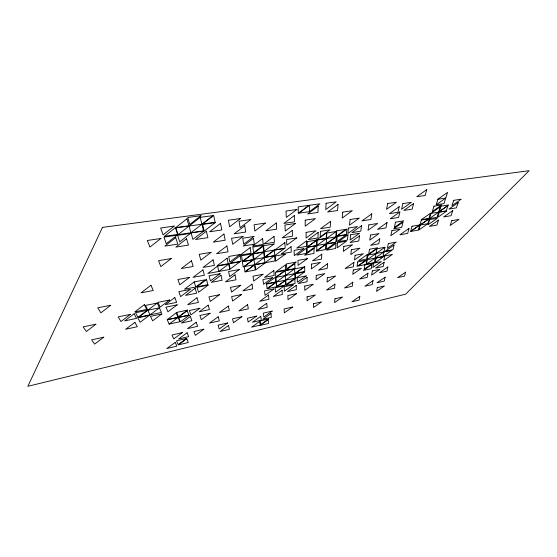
<?xml version="1.0" encoding="UTF-8"?>
<svg xmlns="http://www.w3.org/2000/svg" width="557" height="557" viewBox="0 0 557 557"><rect width="100%" height="100%" fill="white"/><g stroke="black" fill="none" stroke-linecap="round" stroke-linejoin="round"><path stroke-width="0.84" d="M309.386 211.674L309.469 205.268L319.941 203.827L309.386 211.674L298.865 213.185L309.469 205.268M335.808 236.913L317.058 240.137L316.71 250.713L335.808 236.913L336.24 231.461L326.827 233.035L326.221 243.848L316.884 245.498L336.24 231.461M376.929 248.791L374.353 262.549L366.499 264.15L368.017 255.057L376.929 248.791L384.915 247.266L383 256.505L367.251 259.659L384.915 247.266M430.979 213.387L446.227 210.88L447.988 205.596L420.257 225.021L418.85 230.006L427.901 223.684L430.979 213.387L440.35 206.807L437.022 217.307L429.419 218.602M436.208 204.788L437.899 199.246L447.57 192.409L443.971 203.57L436.208 204.788L445.746 198.062L437.899 199.246M201.913 224.227L175.908 227.904L178.024 234.671L200.214 217.327L213.018 215.594L190.933 232.763L189.053 226.045M157.29 303.043L138.394 317.302L161.426 312.477L157.29 303.043L145.509 305.417L150.021 314.865L159.386 307.826L147.8 310.207M194.177 281.919L184.478 289.208L195.751 287.015L205.415 279.788L194.177 281.919L195.751 287.015M217.613 266.079L207.726 273.501L229.783 269.428L228.704 264.088L217.613 266.079L218.859 271.447L228.704 264.088M244.203 266.615L263.795 252.105L264.916 262.8L274.58 255.691L274.984 260.941L244.203 266.615L245.038 271.788L264.366 257.529M169.133 324.104L187.222 310.729L188.795 315.137L167.281 319.802L169.133 324.104L179.827 321.744L178.136 317.448M274.364 250.197L264.561 257.431L274.775 255.6L284.536 248.422L274.364 250.197L274.775 255.6M276.021 277.351L285.233 270.681L303.913 267.033L276.738 286.577L276.021 277.351L294.778 273.605M294.897 278.249L276.39 282.023L294.653 268.843L294.897 278.249L285.95 284.662L285.233 270.681M366.499 264.15L383.947 251.938M383 256.505L391.724 250.42L368.017 255.057M253.957 259.395L274.58 255.691M263.795 252.105L253.233 253.95L254.653 264.693M420.257 225.021L427.901 223.684M178.024 234.671L203.563 230.904L200.214 217.327M304.721 266.706L304.714 271.454L295.586 273.278L304.721 266.706M304.763 286.061L304.756 290.329L313.382 284.223L304.763 286.061M305.215 220.147L305.201 226.156L315.429 218.609L305.215 220.147M306.113 232.366L306.085 238.02L316.007 230.758L306.113 232.366M306.434 240.965L306.399 246.382L296.679 248.095L306.434 240.965M306.489 248.185L306.461 253.407L296.916 255.155L306.489 248.185M307.213 247.329L307.172 252.565L316.717 245.644L307.213 247.329M307.241 241.641L307.199 247.03L316.884 239.983L307.241 241.641M307.102 277.247L307.067 281.717L298.246 283.562L307.102 277.247M307.095 296.832L307.06 300.836L315.401 294.973L307.095 296.832M311.467 264.115L311.37 268.885L320.47 262.375L311.467 264.115M314.085 248.304L313.953 253.463L304.582 255.19L314.085 248.304M313.605 303.704L313.494 307.506L321.605 301.852L313.605 303.704M316.836 240.192L316.661 245.546L307.158 247.231L316.836 240.192M318.151 206.139L317.95 212.447L307.645 213.944L318.151 206.139M316.244 275.388L316.098 279.837L324.877 273.612L316.244 275.388M318.158 232.387L317.97 237.95L308.3 239.594L318.158 232.387M320.442 231.371L320.212 236.948L330.036 229.797L320.442 231.371M321.779 254.152L321.549 259.109L312.491 260.836L321.779 254.152M326.082 203.242L325.761 209.571L336.219 201.836L326.082 203.242M325.775 244.391L325.49 249.571L316.279 251.249L325.775 244.391M326.506 232.819L326.2 238.305L316.724 239.928L326.506 232.819M326.59 244.091L326.298 249.271L335.753 242.462L326.59 244.091M327.502 263.767L327.21 268.432L318.5 270.187L327.502 263.767M330.586 221.38L330.217 227.152L320.56 228.711L330.586 221.38M327.328 277.755L327.043 282.072L335.662 276L327.328 277.755M338.043 204.335L337.556 210.532L327.655 211.987L338.043 204.335M336.289 236.774L335.864 242.079L326.701 243.701L336.289 236.774M336.79 230.814L336.344 236.279L346.036 229.275L336.79 230.814M335.989 243.388L335.572 248.526L326.562 250.177L335.989 243.388M337.201 236.398L336.762 241.71L346.315 234.831L337.201 236.398M337.577 242.727L337.145 247.865L346.531 241.132L337.577 242.727M334.924 284.119L334.569 288.241L326.499 290.023L334.924 284.119M334.931 298.796L334.59 302.569L342.618 297.013L334.931 298.796M342.743 212.133L342.2 218.072L352.303 210.706L342.743 212.133M343.85 246.361L343.342 251.36L352.581 244.767L343.85 246.361M346.907 229.066L346.336 234.504L337.215 236.071L346.907 229.066M348.452 228.057L347.867 233.508L357.517 226.56L348.452 228.057M347.965 234.796L347.387 240.067L338.426 241.654L347.965 234.796M350.102 219.521L349.483 225.195L359.335 218.066L350.102 219.521M350.722 234.775L350.109 240.025L359.578 233.244L350.722 234.775M351.397 249.745L350.799 254.598L359.892 248.15L351.397 249.745M353.925 262.319L353.319 266.838L345.131 268.516L353.925 262.319M355.108 255.308L354.482 259.994L363.394 253.707L355.108 255.308M353.333 269.992L352.755 274.329L361.319 268.335L353.333 269.992M352.825 282.211L352.268 286.256L344.525 287.983L352.825 282.211M359.516 235.82L358.799 240.979L350.109 242.546L359.516 235.82M361.528 225.724L360.776 231.141L351.892 232.659L361.528 225.724M357.678 261.929L357.03 266.434L365.754 260.314L357.678 261.929M368.866 224.889L368.024 230.271L377.569 223.448L368.866 224.889M371.798 213.818L370.892 219.486L361.959 220.92L371.798 213.818M359.787 296.373L359.188 300.049L351.913 301.783L359.787 296.373M364.905 264.847L364.187 269.226L372.772 263.231L364.905 264.847M367.39 254.458L366.624 259.082L358.527 260.697L367.39 254.458M370.565 235.054L369.723 240.151L378.997 233.564L370.565 235.054M366.812 259.952L366.067 264.436L358.088 266.072L366.812 259.952M369.5 249.292L368.699 254.034L377.625 247.747L369.5 249.292M367.947 273.215L367.223 277.372L359.571 279.043L367.947 273.215M371.951 264.429L371.164 268.773L363.394 270.403L371.951 264.429M373.656 263.162L372.842 267.52L381.385 261.574L373.656 263.162M372.354 270.918L371.575 275.102L379.93 269.31L372.354 270.918M376.086 258.065L375.237 262.535L383.884 256.505L376.086 258.065M379.763 238.869L378.823 243.799L370.628 245.331L379.763 238.869M387.672 203.514L386.551 209.341L396.459 202.226L387.672 203.514M373.044 280.603L372.278 284.55L364.905 286.221L373.044 280.603M387.011 222.598L385.945 227.904L377.528 229.345L387.011 222.598M377.333 287.628L376.546 291.388L384.434 285.992L377.333 287.628M384.783 255.935L383.836 260.398L392.448 254.403L384.783 255.935M384.121 262.201L383.202 266.511L375.62 268.105L384.121 262.201M388.354 243.576L387.338 248.318L396.229 242.093L388.354 243.576M391.912 230.654L390.826 235.708L400.01 229.233L391.912 230.654M395.505 222.208L394.349 227.465L403.714 220.837L395.505 222.208M399.195 206.661L397.949 212.308L389.427 213.651L399.195 206.661M385.124 277.191L384.239 281.139L377.019 282.761L385.124 277.191M399.835 211.952L398.596 217.446L390.206 218.817L399.835 211.952M387.86 266.97L386.92 271.141L379.526 272.735L387.86 266.97M402.878 203.604L401.576 209.307L411.344 202.337L402.878 203.604M394.029 245.038L392.964 249.71L385.193 251.221L394.029 245.038M402.934 222.215L401.694 227.409L393.597 228.816L402.934 222.215M413.566 203.535L412.145 209.154L403.846 210.455L413.566 203.535M408.991 228.398L407.71 233.383L399.87 234.803L408.991 228.398M412.006 226.267L410.69 231.28L419.79 224.903L412.006 226.267M426.773 189.575L425.158 195.479L416.824 196.684L426.773 189.575M405.607 272.206L404.514 276.133L397.587 277.685L405.607 272.206M419.797 225.091L418.398 230.076L410.704 231.461L419.797 225.091M421.329 220.05L419.894 225.16L429.057 218.734L421.329 220.05M430.526 213.213L428.967 218.435L421.231 219.743L430.526 213.213M429.691 219.59L428.173 224.652L437.266 218.302L429.691 219.59M433.938 206.187L432.316 211.569L441.715 204.969L433.938 206.187M440.977 206.132L439.285 211.458L448.615 204.92L440.977 206.132M439.327 212.21L437.684 217.39L446.874 210.971L439.327 212.21M438.491 220.106L436.89 225.084L429.454 226.407L438.491 220.106M453.767 200.332L451.929 205.714L461.28 199.169L453.767 200.332M452.785 210.581L451.003 215.698L443.644 216.952L452.785 210.581M458.237 202.581L456.364 207.865L448.942 209.077L458.237 202.581M451.859 220.642L450.14 225.494L458.982 219.388L451.859 220.642M102.495 227.367L27.85 386.307L405.677 294.152L529.15 170.693L102.495 227.367M174.195 226.086L163.062 234.852L160.653 227.98L174.195 226.086M160.889 238.466L149.951 247.071L147.347 240.478L160.889 238.466M175.476 227.632L164.385 236.349L177.599 234.406L175.476 227.632M186.936 218.817L175.727 227.632L188.879 225.773L186.936 218.817M200.924 215.726L189.735 224.471L187.8 217.488L200.924 215.726M177.147 235.186L166.244 243.708L163.946 237.136L177.147 235.186M175.72 237.63L164.865 246.11L177.794 244.105L175.72 237.63M190.529 233.439L179.681 241.87L177.627 235.346L190.529 233.439M213.651 215.413L202.546 224.039L215.113 222.264L213.651 215.413M186.588 238.744L175.838 247.092L188.461 245.101L186.588 238.744M203.709 231.044L192.896 239.399L191.086 232.903L203.709 231.044M215.148 222.647L204.224 231.092L202.588 224.429L215.148 222.647M206.355 231.218L195.57 239.545L207.9 237.651L206.355 231.218M110.655 305.285L100.873 312.832L97.733 307.812L110.655 305.285M171.243 258.566L160.841 266.601L158.55 260.676L171.243 258.566M220.502 223.385L209.641 231.761L221.825 229.944L220.502 223.385M95.874 324.216L86.412 331.485L83.132 326.868L95.874 324.216M150.968 285.226L141.025 292.843L153.266 290.517L150.968 285.226M240.443 218.525L229.609 226.817L228.412 220.224L240.443 218.525M223.942 234.017L213.345 242.107L225.174 240.234L223.942 234.017M191.469 260.773L181.262 268.565L193.168 266.469L191.469 260.773M250.81 219.528L240.081 227.695L239.064 221.213L250.81 219.528M244.774 225.745L234.149 233.829L245.686 232.053L244.774 225.745M211.061 252.342L200.805 260.14L199.211 254.319L211.061 252.342M130.366 314.364L120.932 321.528L118.23 316.863L130.366 314.364M144.354 304.644L134.801 311.892L146.665 309.462L144.354 304.644M134.126 313.744L124.705 320.895L136.569 318.395L134.126 313.744M103.769 337.194L94.648 344.108L91.62 339.861L103.769 337.194M226.894 245.957L216.603 253.748L228.043 251.813L226.894 245.957M243.068 236.474L232.687 244.321L231.587 238.285L243.068 236.474M189.603 277.351L179.765 284.78L177.906 279.51L189.603 277.351M213.087 259.847L203.02 267.451L214.431 265.411L213.087 259.847M147.375 310.312L137.969 317.413L135.546 312.742L147.375 310.312M202.943 269.88L193.035 277.358L204.419 275.242L202.943 269.88M265.404 223.078L254.876 231.023L254.117 224.756L265.404 223.078M134.905 322.301L125.68 329.25L137.28 326.729L134.905 322.301M169.572 300.021L160.103 307.137L158.014 302.34L169.572 300.021M253.985 236.46L243.688 244.196L242.775 238.243L253.985 236.46M149.394 315.318L140.12 322.287L137.767 317.762L149.394 315.318M227.096 258.204L217.098 265.71L228.21 263.719L227.096 258.204M253.519 238.312L243.256 246.02L254.264 244.189L253.519 238.312M174.807 297.529L165.318 304.651L176.632 302.347L174.807 297.529M276.286 222.995L265.842 230.828L276.697 229.136L276.286 222.995M190.153 289.445L180.593 296.603L178.811 291.659L190.153 289.445M296.902 209.488L286.298 217.432L286.026 211.019L296.902 209.488M239.809 254.549L229.825 262.013L228.732 256.464L239.809 254.549M206.508 279.579L196.858 286.806L207.893 284.662L206.508 279.579M195.096 288.254L185.551 295.391L196.635 293.184L195.096 288.254M250.184 247.621L240.116 255.141L250.963 253.261L250.184 247.621M161.815 313.939L152.611 320.818L150.467 316.334L161.815 313.939M262.598 238.577L252.418 246.187L263.203 244.377L262.598 238.577M240.213 255.712L230.264 263.148L241.132 261.205L240.213 255.712M294.305 215.601L283.826 223.434L294.444 221.825L294.305 215.601M308.905 205.394L298.294 213.31L298.211 206.87L308.905 205.394M177.21 304.825L167.915 311.767L165.979 307.144L177.21 304.825M220.106 273.682L210.421 280.902L209.063 275.743L220.106 273.682M220.941 275.186L211.298 282.364L222.111 280.282L220.941 275.186M208.081 285.191L198.571 292.279L197.06 287.342L208.081 285.191M239.949 261.783L230.138 269.08L229.066 263.733L239.949 261.783M274.023 236.426L263.886 243.973L274.455 242.204L274.023 236.426M263.607 245.275L253.595 252.725L252.857 247.085L263.607 245.275M252.328 253.895L242.427 261.254L241.536 255.774L252.328 253.895M252.627 254.083L242.741 261.435L253.358 259.527L252.627 254.083M263.12 246.236L253.136 253.665L263.705 251.82L263.12 246.236M295.516 223.448L285.24 231.085L284.961 225.063L295.516 223.448M176.214 312.902L167.093 319.676L177.955 317.323L176.214 312.902M196.997 297.744L187.688 304.651L198.466 302.416L196.997 297.744M239.28 269.518L229.651 276.648L228.593 271.51L239.28 269.518M274.1 243.938L264.143 251.311L263.565 245.714L274.1 243.938M292.286 230.375L282.155 237.881L292.453 236.189L292.286 230.375M252.982 259.854L243.235 267.068L242.365 261.762L252.982 259.854M235.047 274.782L225.508 281.835L236.001 279.795L235.047 274.782M187.549 310.103L178.449 316.836L176.715 312.407L187.549 310.103M274.364 250.023L264.554 257.257L263.99 251.834L274.364 250.023M254.563 264.86L244.948 271.955L255.245 270.006L254.563 264.86M284.871 242.608L274.977 249.905L285.142 248.137L284.871 242.608M189.352 315.192L180.391 321.793L178.713 317.504L189.352 315.192M199.928 308.244L190.891 314.9L189.345 310.5L199.928 308.244M219.465 294.709L210.268 301.476L208.979 296.86L219.465 294.709M296.742 237.888L286.827 245.177L286.583 239.58L296.742 237.888M190.376 316.48L181.45 323.046L191.88 320.728L190.376 316.48M265.257 262.834L255.684 269.873L255.002 264.728L265.257 262.834M208.179 305.173L199.134 311.816L209.453 309.588L208.179 305.173M291.081 246.716L281.334 253.867L291.255 252.091L291.081 246.716M240.763 285.316L231.517 292.091L230.528 287.37L240.763 285.316M285.261 254.201L275.645 261.233L275.249 256.004L285.261 254.201M196.21 322.238L187.479 328.63L197.617 326.311L196.21 322.238M182.341 332.613L173.735 338.907L172.016 335.001L182.341 332.613M263.008 274.267L253.693 281.069L253.01 276.209L263.008 274.267M210.128 313.229L201.286 319.676L199.921 315.464L210.128 313.229M252.036 284.167L242.859 290.858L252.718 288.832L252.036 284.167M187.124 332.752L178.553 339.004L188.621 336.63L187.124 332.752M175.232 342.409L166.794 348.557L176.868 346.127L175.232 342.409M273.807 270.591L264.491 277.365L274.204 275.45L273.807 270.591M303.871 248.624L294.284 255.6L294.145 250.351L303.871 248.624M241.62 294.507L232.603 301.065L231.656 296.589L241.62 294.507M228.314 306.051L219.465 312.491L229.289 310.326L228.314 306.051M285.428 264.937L276.077 271.732L285.671 269.867L285.428 264.937M186.56 338.44L178.115 344.574L176.492 340.821L186.56 338.44M186.811 338.774L178.379 344.894L188.287 342.513L186.811 338.774M218.219 316.794L209.529 323.095L219.305 320.867L218.219 316.794M272.665 277.651L263.51 284.286L262.974 279.586L272.665 277.651M296.032 262.103L286.702 268.864L286.472 263.914L296.032 262.103M203.848 329.208L195.34 335.37L193.94 331.506L203.848 329.208M275.332 277.282L266.19 283.903L275.701 281.96L275.332 277.282M285.08 270.458L275.861 277.135L275.485 272.331L285.08 270.458M294.841 263.677L285.546 270.41L294.966 268.571L294.841 263.677M307.387 258.65L298.079 265.369L298.002 260.411L307.387 258.65M276.098 282.148L267.082 288.651L266.601 284.084L276.098 282.148M276.223 282.204L267.214 288.707L276.578 286.758L276.223 282.204M247.593 304.637L238.869 310.924L248.304 308.822L247.593 304.637M285.546 280.366L276.571 286.82L285.776 284.899L285.546 280.366M273.919 288.937L265.048 295.314L264.547 290.9L273.919 288.937M227.625 322.949L219.173 329.027L218.093 325.156L227.625 322.949M268.481 295.022L259.715 301.323L268.927 299.311L268.481 295.022M228.488 325.49L220.099 331.506L229.414 329.298L228.488 325.49M284.404 285.818L275.555 292.16L275.186 287.746L284.404 285.818M241.905 316.682L233.425 322.768L232.541 318.827L241.905 316.682M304.484 271.983L295.475 278.437L295.37 273.807L304.484 271.983M294.89 279.043L285.964 285.435L295.001 283.548L294.89 279.043M282.065 290.211L273.299 296.484L282.336 294.528L282.065 290.211M266.712 303.287L258.128 309.427L267.165 307.387L266.712 303.287M293.184 284.912L284.39 291.193L284.14 286.813L293.184 284.912M306.239 275.917L297.341 282.274L297.257 277.748L306.239 275.917M296.227 285.372L287.475 291.61L296.324 289.71L296.227 285.372M256.505 316.118L248.137 322.078L247.454 318.207L256.505 316.118M260.767 316.348L252.446 322.266L261.282 320.184L260.767 316.348M296.575 293.643L288.025 299.701L287.83 295.551L296.575 293.643M272.178 311.105L263.83 317.024L263.343 313.131L272.178 311.105M259.743 321.361L251.527 327.182L260.265 325.086L259.743 321.361M270.987 313.494L262.681 319.377L271.377 317.33L270.987 313.494M268.704 318.952L260.516 324.738L259.994 321.006L268.704 318.952M268.133 319.732L259.959 325.511L268.558 323.443L268.133 319.732M292.578 307.032L284.321 312.846L284.084 308.989L292.578 307.032"/></g></svg>
